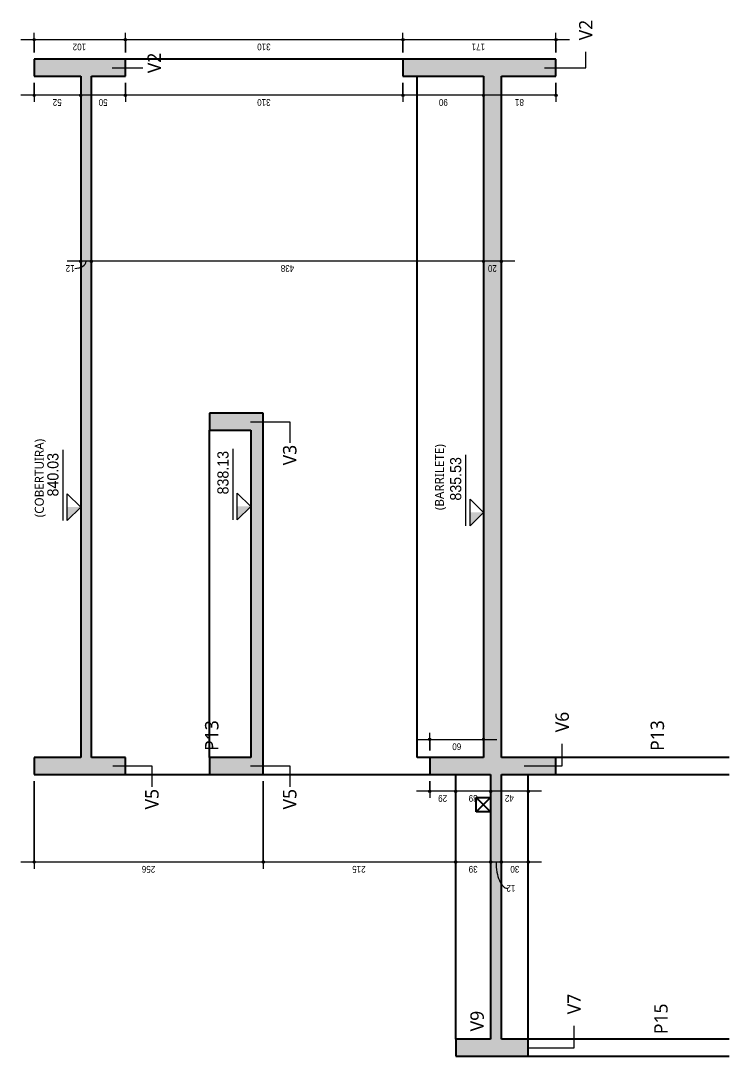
# Model space of a CAD drawing. Header units: centimetres. Extents: x -1095 to 23421, y -520 to 84300.
# Drawn here: x 8257 to 9049, y 83143 to 84300 of the extents above; entities that cross this region are included whole.
import ezdxf

# ---------------------------------------------------------------- set-up
doc = ezdxf.new("R2010")
doc.units = ezdxf.units.CM
for name, color, linetype, lineweight in [('A-ANNO-DIMS', 7, 'Continuous', 9), ('A-ANNO-DIMS-50', 7, 'Continuous', 9), ('A-FLOR', 7, 'Continuous', 9), ('A-GENM', 7, 'Continuous', 18), ('G-ANNO-DIMS', 7, 'Continuous', 9), ('G-ANNO-TEXT', 7, 'Continuous', 9), ('S-BEAM', 7, 'Continuous', 9), ('S-BEAM-IDEN', 7, 'Continuous', 9), ('S-COLS', 7, 'Continuous', 9), ('S-COLS-IDEN', 7, 'Continuous', 9)]:
    doc.layers.add(name, color=color, linetype=linetype, lineweight=lineweight)
doc.styles.add('Fira Sans', font='', dxfattribs={"width": 0.95, "height": 12.5})
doc.styles.add('Fira Sans_1', font='', dxfattribs={"width": 0.9, "height": 7.5})
doc.styles.add('Gadugi', font='gadugi.ttf', dxfattribs={"height": 15})
doc.styles.add('Gadugi_1', font='gadugi.ttf', dxfattribs={"height": 10})
doc.styles.get('Fira Sans').set_extended_font_data('Fira Sans')
doc.styles.get('Fira Sans_1').set_extended_font_data('Fira Sans')
doc.dimstyles.new('PED_R80_1_5mm_ACIMA_As_ESQ__R00', dxfattribs={"dimscale": 30.48, "dimtxt": 10.229846, "dimasz": 0.328084, "dimexe": 0.246063, "dimexo": 0.246063, "dimgap": 0.049213, "dimtad": 1, "dimdec": 1, "dimrnd": 0.5, "dimdsep": 46, "dimtxsty": 'Fira Sans_1', "dimblk1": 'DOTSMALL', "dimblk2": 'DOTSMALL', "dimsah": 1, "dimcen": 0.09, "dimdle": 0.492126, "dimazin": 0, "dimtfac": 1, "dimtdec": 4, "dimtix": 1, "dimtmove": 0, "dimatfit": 3, "dimfxl": 1, "dimtvp": 1, "dimtolj": 1, "dimtzin": 0, "dimarcsym": 2})
doc.dimstyles.new('PED_R80_1_5mm_ACIMA_As_ESQ__R00_1', dxfattribs={"dimscale": 30.48, "dimtxt": 10.229846, "dimasz": 0.328084, "dimexe": 0.246063, "dimexo": 0.246063, "dimgap": 0.049213, "dimtad": 1, "dimdec": 1, "dimrnd": 0.5, "dimdsep": 46, "dimtxsty": 'Fira Sans_1', "dimblk1": 'DOTSMALL', "dimblk2": 'DOTSMALL', "dimsah": 1, "dimcen": 0.09, "dimdle": 0.492126, "dimazin": 0, "dimtfac": 1, "dimtdec": 4, "dimtix": 1, "dimtmove": 1, "dimatfit": 3, "dimfxl": 1, "dimtvp": 1, "dimtolj": 1, "dimtzin": 0, "dimarcsym": 2})

# ---------------------------------------------------------------- blocks, each defined once
blk = doc.blocks.new('PED_FURO_RETANGULAR_R04_2020 _INSTÂNCIA_ - FURO RET-3769470-CT502 - CORTE A-A')
at = {"layer": 'A-GENM', "color": 253, "lineweight": 25, "true_color": 0xaaaaaa}
for p, q in [((23, 83431.7), (7, 83415.7)), ((23, 83415.7), (7, 83431.7))]:
    blk.add_line(p, q, dxfattribs=at)
blk = doc.blocks.new('DIMBLOCK238-CT502 - CORTE A-A')
at = {"layer": 'A-ANNO-DIMS-50', "true_color": 0x000032}
h = blk.add_hatch(color=178, dxfattribs=at)
edge = h.paths.add_edge_path(flags=0)
edge.add_arc((8272, 83359.7), 1.25, 0, 360)
h = blk.add_hatch(color=178, dxfattribs=at)
edge = h.paths.add_edge_path(flags=0)
edge.add_arc((8528, 83359.7), 1.25, 0, 360)
at = {"layer": 'A-ANNO-DIMS-50', "color": 178, "true_color": 0x000032}
for p, q in [((8272, 83450.1), (8272, 83352.2)), ((8272, 83359.7), (8272, 83450.1)), ((8528, 83450.1), (8528, 83352.2)), ((8528, 83359.7), (8528, 83450.1)), ((8257, 83359.7), (8528, 83359.7))]:
    blk.add_line(p, q, dxfattribs=at)
for centre in [(8272, 83359.7), (8528, 83359.7)]:
    blk.add_circle(centre, 1.25, dxfattribs=at)
at = {"layer": 'A-ANNO-DIMS-50', "color": 0, "insert": (8407.3, 83347.8), "char_height": 7.5, "width": 17.627, "attachment_point": 1, "rotation": 180, "line_spacing_factor": 1.049215, "style": 'Fira Sans_1'}
blk.add_mtext('256', dxfattribs=at)
blk = doc.blocks.new('_DotSmall')
at = {"color": 0, "linetype": 'ByBlock', "const_width": 0.5}
blk.add_lwpolyline([(-0.0625, 0, 1), (0.0625, 0, 1)], format="xyb", close=True, dxfattribs=at)
blk = doc.blocks.new('DIMBLOCK239-CT502 - CORTE A-A')
at = {"layer": 'A-ANNO-DIMS-50', "true_color": 0x000032}
h = blk.add_hatch(color=178, dxfattribs=at)
edge = h.paths.add_edge_path(flags=0)
edge.add_arc((8528, 83359.7), 1.25, 0, 360)
h = blk.add_hatch(color=178, dxfattribs=at)
edge = h.paths.add_edge_path(flags=0)
edge.add_arc((8743, 83359.7), 1.25, 0, 360)
at = {"layer": 'A-ANNO-DIMS-50', "color": 178, "true_color": 0x000032}
for p, q in [((8528, 83450.1), (8528, 83352.2)), ((8528, 83359.7), (8528, 83450.1)), ((8743, 83354), (8743, 83367.2)), ((8528, 83359.7), (8743, 83359.7)), ((8743, 83359.7), (8743, 83354))]:
    blk.add_line(p, q, dxfattribs=at)
for centre in [(8528, 83359.7), (8743, 83359.7)]:
    blk.add_circle(centre, 1.25, dxfattribs=at)
at = {"layer": 'A-ANNO-DIMS-50', "color": 0, "insert": (8642.4, 83347.8), "char_height": 7.5, "width": 16.525, "attachment_point": 1, "rotation": 180, "line_spacing_factor": 1.049215, "style": 'Fira Sans_1'}
blk.add_mtext('215', dxfattribs=at)
blk = doc.blocks.new('DIMBLOCK240-CT502 - CORTE A-A')
at = {"layer": 'A-ANNO-DIMS-50', "true_color": 0x000032}
h = blk.add_hatch(color=178, dxfattribs=at)
edge = h.paths.add_edge_path(flags=0)
edge.add_arc((8743, 83359.7), 1.25, 0, 360)
h = blk.add_hatch(color=178, dxfattribs=at)
edge = h.paths.add_edge_path(flags=0)
edge.add_arc((8782, 83359.7), 1.25, 0, 360)
at = {"layer": 'A-ANNO-DIMS-50', "color": 178, "true_color": 0x000032}
for p, q in [((8743, 83354), (8743, 83367.2)), ((8782, 83354), (8782, 83367.2)), ((8743, 83359.7), (8782, 83359.7)), ((8743, 83359.7), (8743, 83354)), ((8782, 83359.7), (8782, 83354))]:
    blk.add_line(p, q, dxfattribs=at)
for centre in [(8743, 83359.7), (8782, 83359.7)]:
    blk.add_circle(centre, 1.25, dxfattribs=at)
at = {"layer": 'A-ANNO-DIMS-50', "color": 0, "insert": (8767.5, 83347.8), "char_height": 7.5, "width": 11.961, "attachment_point": 1, "rotation": 180, "line_spacing_factor": 1.049215, "style": 'Fira Sans_1'}
blk.add_mtext('39', dxfattribs=at)
blk = doc.blocks.new('DIMBLOCK241-CT502 - CORTE A-A')
at = {"layer": 'A-ANNO-DIMS-50', "true_color": 0x000032}
h = blk.add_hatch(color=178, dxfattribs=at)
edge = h.paths.add_edge_path(flags=0)
edge.add_arc((8782, 83359.7), 1.25, 0, 360)
h = blk.add_hatch(color=178, dxfattribs=at)
edge = h.paths.add_edge_path(flags=0)
edge.add_arc((8794, 83359.7), 1.25, 0, 360)
at = {"layer": 'A-ANNO-DIMS-50', "color": 178, "true_color": 0x000032}
for p, q in [((8782, 83354), (8782, 83367.2)), ((8794, 83354), (8794, 83367.2)), ((8782, 83359.7), (8794, 83359.7)), ((8782, 83359.7), (8782, 83354)), ((8794, 83359.7), (8794, 83354))]:
    blk.add_line(p, q, dxfattribs=at)
for centre in [(8782, 83359.7), (8794, 83359.7)]:
    blk.add_circle(centre, 1.25, dxfattribs=at)
blk.add_ellipse((8800.8, 83359.7), major_axis=(0, 29.4), ratio=0.43535, start_param=1.570796, end_param=3.141593, dxfattribs=at)
at = {"layer": 'A-ANNO-DIMS-50', "color": 0, "insert": (8809.7, 83326.4), "char_height": 7.5, "width": 10.702, "attachment_point": 1, "rotation": 180, "line_spacing_factor": 1.049215, "style": 'Fira Sans_1'}
blk.add_mtext('12', dxfattribs=at)
blk = doc.blocks.new('DIMBLOCK242-CT502 - CORTE A-A')
at = {"layer": 'A-ANNO-DIMS-50', "true_color": 0x000032}
h = blk.add_hatch(color=178, dxfattribs=at)
edge = h.paths.add_edge_path(flags=0)
edge.add_arc((8794, 83359.7), 1.25, 0, 360)
h = blk.add_hatch(color=178, dxfattribs=at)
edge = h.paths.add_edge_path(flags=0)
edge.add_arc((8824, 83359.7), 1.25, 0, 360)
at = {"layer": 'A-ANNO-DIMS-50', "color": 178, "true_color": 0x000032}
for p, q in [((8794, 83354), (8794, 83367.2)), ((8824, 83354), (8824, 83367.2)), ((8794, 83359.7), (8839, 83359.7)), ((8794, 83359.7), (8794, 83354)), ((8824, 83359.7), (8824, 83354))]:
    blk.add_line(p, q, dxfattribs=at)
for centre in [(8794, 83359.7), (8824, 83359.7)]:
    blk.add_circle(centre, 1.25, dxfattribs=at)
at = {"layer": 'A-ANNO-DIMS-50', "color": 0, "insert": (8814.1, 83347.8), "char_height": 7.5, "width": 12.276, "attachment_point": 1, "rotation": 180, "line_spacing_factor": 1.049215, "style": 'Fira Sans_1'}
blk.add_mtext('30', dxfattribs=at)
blk = doc.blocks.new('DIMBLOCK243-CT502 - CORTE A-A')
at = {"layer": 'A-ANNO-DIMS-50', "true_color": 0x000032}
h = blk.add_hatch(color=178, dxfattribs=at)
edge = h.paths.add_edge_path(flags=0)
edge.add_arc((8774, 84030.9), 1.25, 0, 360)
h = blk.add_hatch(color=178, dxfattribs=at)
edge = h.paths.add_edge_path(flags=0)
edge.add_arc((8794, 84030.9), 1.25, 0, 360)
at = {"layer": 'A-ANNO-DIMS-50', "color": 178, "true_color": 0x000032}
for p, q in [((8774, 84036.6), (8774, 84023.4)), ((8774, 84030.9), (8774, 84036.6)), ((8794, 84036.6), (8794, 84023.4)), ((8794, 84030.9), (8794, 84036.6)), ((8809, 84030.9), (8774, 84030.9))]:
    blk.add_line(p, q, dxfattribs=at)
for centre in [(8774, 84030.9), (8794, 84030.9)]:
    blk.add_circle(centre, 1.25, dxfattribs=at)
at = {"layer": 'A-ANNO-DIMS-50', "color": 0, "insert": (8789, 84019), "char_height": 7.5, "width": 12.118, "attachment_point": 1, "rotation": 180, "line_spacing_factor": 1.049215, "style": 'Fira Sans_1'}
blk.add_mtext('20', dxfattribs=at)
blk = doc.blocks.new('DIMBLOCK244-CT502 - CORTE A-A')
at = {"layer": 'A-ANNO-DIMS-50', "true_color": 0x000032}
h = blk.add_hatch(color=178, dxfattribs=at)
edge = h.paths.add_edge_path(flags=0)
edge.add_arc((8336, 84030.9), 1.25, 0, 360)
h = blk.add_hatch(color=178, dxfattribs=at)
edge = h.paths.add_edge_path(flags=0)
edge.add_arc((8774, 84030.9), 1.25, 0, 360)
at = {"layer": 'A-ANNO-DIMS-50', "color": 178, "true_color": 0x000032}
for p, q in [((8336, 84036.6), (8336, 84023.4)), ((8336, 84030.9), (8336, 84036.6)), ((8774, 84036.6), (8774, 84023.4)), ((8774, 84030.9), (8774, 84036.6)), ((8774, 84030.9), (8336, 84030.9))]:
    blk.add_line(p, q, dxfattribs=at)
for centre in [(8336, 84030.9), (8774, 84030.9)]:
    blk.add_circle(centre, 1.25, dxfattribs=at)
at = {"layer": 'A-ANNO-DIMS-50', "color": 0, "insert": (8562.6, 84019), "char_height": 7.5, "width": 18.256, "attachment_point": 1, "rotation": 180, "line_spacing_factor": 1.049215, "style": 'Fira Sans_1'}
blk.add_mtext('438', dxfattribs=at)
blk = doc.blocks.new('DIMBLOCK245-CT502 - CORTE A-A')
at = {"layer": 'A-ANNO-DIMS-50', "true_color": 0x000032}
h = blk.add_hatch(color=178, dxfattribs=at)
edge = h.paths.add_edge_path(flags=0)
edge.add_arc((8324, 84030.9), 1.25, 0, 360)
h = blk.add_hatch(color=178, dxfattribs=at)
edge = h.paths.add_edge_path(flags=0)
edge.add_arc((8336, 84030.9), 1.25, 0, 360)
at = {"layer": 'A-ANNO-DIMS-50', "color": 178, "true_color": 0x000032}
for p, q in [((8324, 84036.6), (8324, 84023.4)), ((8324, 84030.9), (8324, 84036.6)), ((8336, 84036.6), (8336, 84023.4)), ((8336, 84030.9), (8336, 84036.6)), ((8336, 84030.9), (8309, 84030.9))]:
    blk.add_line(p, q, dxfattribs=at)
for centre in [(8324, 84030.9), (8336, 84030.9)]:
    blk.add_circle(centre, 1.25, dxfattribs=at)
blk.add_ellipse((8317.3, 84030.9), major_axis=(12.7, 0), ratio=0.635519, start_param=4.712389, end_param=6.283185, dxfattribs=at)
at = {"layer": 'A-ANNO-DIMS-50', "color": 0, "insert": (8317.3, 84019), "char_height": 7.5, "width": 10.702, "attachment_point": 1, "rotation": 180, "line_spacing_factor": 1.049215, "style": 'Fira Sans_1'}
blk.add_mtext('12', dxfattribs=at)
blk = doc.blocks.new('Elevações de ponto - SIMBOLO DE NÍVEL-CORTE-2219088-CT502 - CORTE A-A')
at = {"layer": 'G-ANNO-DIMS'}
blk.add_hatch(color=256, dxfattribs=at).paths.add_polyline_path([(0, 83750.2), (15, 83750.2), (0, 83735.2)], flags=0)
for p, q in [((-5.1, 83814.4), (-5.1, 83735.2)), ((0, 83765.2), (15, 83750.2)), ((0, 83735.2), (0, 83765.2)), ((15, 83750.2), (0, 83735.2))]:
    blk.add_line(p, q, dxfattribs=at)
blk = doc.blocks.new('DIMBLOCK246-CT502 - CORTE A-A')
at = {"layer": 'A-ANNO-DIMS-50', "true_color": 0x000032}
h = blk.add_hatch(color=178, dxfattribs=at)
edge = h.paths.add_edge_path(flags=0)
edge.add_arc((8774, 84216.3), 1.25, 0, 360)
h = blk.add_hatch(color=178, dxfattribs=at)
edge = h.paths.add_edge_path(flags=0)
edge.add_arc((8855, 84216.3), 1.25, 0, 360)
at = {"layer": 'A-ANNO-DIMS-50', "color": 178, "true_color": 0x000032}
for p, q in [((8774, 84222.1), (8774, 84208.8)), ((8774, 84216.3), (8774, 84222.1)), ((8855, 84230.1), (8855, 84208.8)), ((8855, 84216.3), (8855, 84230.1)), ((8855, 84216.3), (8774, 84216.3))]:
    blk.add_line(p, q, dxfattribs=at)
for centre in [(8774, 84216.3), (8855, 84216.3)]:
    blk.add_circle(centre, 1.25, dxfattribs=at)
at = {"layer": 'A-ANNO-DIMS-50', "color": 0, "insert": (8819.2, 84204.5), "char_height": 7.5, "width": 11.332, "attachment_point": 1, "rotation": 180, "line_spacing_factor": 1.049215, "style": 'Fira Sans_1'}
blk.add_mtext('81', dxfattribs=at)
blk = doc.blocks.new('DIMBLOCK247-CT502 - CORTE A-A')
at = {"layer": 'A-ANNO-DIMS-50', "true_color": 0x000032}
h = blk.add_hatch(color=178, dxfattribs=at)
edge = h.paths.add_edge_path(flags=0)
edge.add_arc((8684, 84216.3), 1.25, 0, 360)
h = blk.add_hatch(color=178, dxfattribs=at)
edge = h.paths.add_edge_path(flags=0)
edge.add_arc((8774, 84216.3), 1.25, 0, 360)
at = {"layer": 'A-ANNO-DIMS-50', "color": 178, "true_color": 0x000032}
for p, q in [((8684, 84230.1), (8684, 84208.8)), ((8684, 84216.3), (8684, 84230.1)), ((8774, 84222.1), (8774, 84208.8)), ((8774, 84216.3), (8774, 84222.1)), ((8774, 84216.3), (8684, 84216.3))]:
    blk.add_line(p, q, dxfattribs=at)
for centre in [(8684, 84216.3), (8774, 84216.3)]:
    blk.add_circle(centre, 1.25, dxfattribs=at)
at = {"layer": 'A-ANNO-DIMS-50', "color": 0, "insert": (8734.2, 84204.5), "char_height": 7.5, "width": 12.591, "attachment_point": 1, "rotation": 180, "line_spacing_factor": 1.049215, "style": 'Fira Sans_1'}
blk.add_mtext('90', dxfattribs=at)
blk = doc.blocks.new('DIMBLOCK248-CT502 - CORTE A-A')
at = {"layer": 'A-ANNO-DIMS-50', "true_color": 0x000032}
h = blk.add_hatch(color=178, dxfattribs=at)
edge = h.paths.add_edge_path(flags=0)
edge.add_arc((8374, 84216.3), 1.25, 0, 360)
h = blk.add_hatch(color=178, dxfattribs=at)
edge = h.paths.add_edge_path(flags=0)
edge.add_arc((8684, 84216.3), 1.25, 0, 360)
at = {"layer": 'A-ANNO-DIMS-50', "color": 178, "true_color": 0x000032}
for p, q in [((8374, 84230.1), (8374, 84208.8)), ((8374, 84216.3), (8374, 84230.1)), ((8684, 84230.1), (8684, 84208.8)), ((8684, 84216.3), (8684, 84230.1)), ((8684, 84216.3), (8374, 84216.3))]:
    blk.add_line(p, q, dxfattribs=at)
for centre in [(8374, 84216.3), (8684, 84216.3)]:
    blk.add_circle(centre, 1.25, dxfattribs=at)
at = {"layer": 'A-ANNO-DIMS-50', "color": 0, "insert": (8536.2, 84204.5), "char_height": 7.5, "width": 17.312, "attachment_point": 1, "rotation": 180, "line_spacing_factor": 1.049215, "style": 'Fira Sans_1'}
blk.add_mtext('310', dxfattribs=at)
blk = doc.blocks.new('DIMBLOCK249-CT502 - CORTE A-A')
at = {"layer": 'A-ANNO-DIMS-50', "true_color": 0x000032}
h = blk.add_hatch(color=178, dxfattribs=at)
edge = h.paths.add_edge_path(flags=0)
edge.add_arc((8324, 84216.3), 1.25, 0, 360)
h = blk.add_hatch(color=178, dxfattribs=at)
edge = h.paths.add_edge_path(flags=0)
edge.add_arc((8374, 84216.3), 1.25, 0, 360)
at = {"layer": 'A-ANNO-DIMS-50', "color": 178, "true_color": 0x000032}
for p, q in [((8324, 84222.1), (8324, 84208.8)), ((8324, 84216.3), (8324, 84222.1)), ((8374, 84230.1), (8374, 84208.8)), ((8374, 84216.3), (8374, 84230.1)), ((8374, 84216.3), (8324, 84216.3))]:
    blk.add_line(p, q, dxfattribs=at)
for centre in [(8324, 84216.3), (8374, 84216.3)]:
    blk.add_circle(centre, 1.25, dxfattribs=at)
at = {"layer": 'A-ANNO-DIMS-50', "color": 0, "insert": (8354.1, 84204.5), "char_height": 7.5, "width": 12.276, "attachment_point": 1, "rotation": 180, "line_spacing_factor": 1.049215, "style": 'Fira Sans_1'}
blk.add_mtext('50', dxfattribs=at)
blk = doc.blocks.new('DIMBLOCK250-CT502 - CORTE A-A')
at = {"layer": 'A-ANNO-DIMS-50', "true_color": 0x000032}
h = blk.add_hatch(color=178, dxfattribs=at)
edge = h.paths.add_edge_path(flags=0)
edge.add_arc((8272, 84216.3), 1.25, 0, 360)
h = blk.add_hatch(color=178, dxfattribs=at)
edge = h.paths.add_edge_path(flags=0)
edge.add_arc((8324, 84216.3), 1.25, 0, 360)
at = {"layer": 'A-ANNO-DIMS-50', "color": 178, "true_color": 0x000032}
for p, q in [((8272, 84230.1), (8272, 84208.8)), ((8272, 84216.3), (8272, 84230.1)), ((8324, 84222.1), (8324, 84208.8)), ((8324, 84216.3), (8324, 84222.1)), ((8324, 84216.3), (8257, 84216.3))]:
    blk.add_line(p, q, dxfattribs=at)
for centre in [(8272, 84216.3), (8324, 84216.3)]:
    blk.add_circle(centre, 1.25, dxfattribs=at)
at = {"layer": 'A-ANNO-DIMS-50', "color": 0, "insert": (8302.8, 84204.5), "char_height": 7.5, "width": 11.489, "attachment_point": 1, "rotation": 180, "line_spacing_factor": 1.049215, "style": 'Fira Sans_1'}
blk.add_mtext('52', dxfattribs=at)
blk = doc.blocks.new('DIMBLOCK251-CT502 - CORTE A-A')
at = {"layer": 'A-ANNO-DIMS-50', "true_color": 0x000032}
h = blk.add_hatch(color=178, dxfattribs=at)
edge = h.paths.add_edge_path(flags=0)
edge.add_arc((8684, 84278.4), 1.25, 0, 360)
h = blk.add_hatch(color=178, dxfattribs=at)
edge = h.paths.add_edge_path(flags=0)
edge.add_arc((8855, 84278.4), 1.25, 0, 360)
at = {"layer": 'A-ANNO-DIMS-50', "color": 178, "true_color": 0x000032}
for p, q in [((8684, 84264.1), (8684, 84285.9)), ((8855, 84264.1), (8855, 84285.9)), ((8870, 84278.4), (8684, 84278.4)), ((8684, 84278.4), (8684, 84264.1)), ((8855, 84278.4), (8855, 84264.1))]:
    blk.add_line(p, q, dxfattribs=at)
for centre in [(8684, 84278.4), (8855, 84278.4)]:
    blk.add_circle(centre, 1.25, dxfattribs=at)
at = {"layer": 'A-ANNO-DIMS-50', "color": 0, "insert": (8775.8, 84266.6), "char_height": 7.5, "width": 15.266, "attachment_point": 1, "rotation": 180, "line_spacing_factor": 1.049215, "style": 'Fira Sans_1'}
blk.add_mtext('171', dxfattribs=at)
blk = doc.blocks.new('DIMBLOCK252-CT502 - CORTE A-A')
at = {"layer": 'A-ANNO-DIMS-50', "true_color": 0x000032}
h = blk.add_hatch(color=178, dxfattribs=at)
edge = h.paths.add_edge_path(flags=0)
edge.add_arc((8374, 84278.4), 1.25, 0, 360)
h = blk.add_hatch(color=178, dxfattribs=at)
edge = h.paths.add_edge_path(flags=0)
edge.add_arc((8684, 84278.4), 1.25, 0, 360)
at = {"layer": 'A-ANNO-DIMS-50', "color": 178, "true_color": 0x000032}
for p, q in [((8374, 84264.1), (8374, 84285.9)), ((8684, 84264.1), (8684, 84285.9)), ((8684, 84278.4), (8374, 84278.4)), ((8374, 84278.4), (8374, 84264.1)), ((8684, 84278.4), (8684, 84264.1))]:
    blk.add_line(p, q, dxfattribs=at)
for centre in [(8374, 84278.4), (8684, 84278.4)]:
    blk.add_circle(centre, 1.25, dxfattribs=at)
at = {"layer": 'A-ANNO-DIMS-50', "color": 0, "insert": (8536.2, 84266.6), "char_height": 7.5, "width": 17.312, "attachment_point": 1, "rotation": 180, "line_spacing_factor": 1.049215, "style": 'Fira Sans_1'}
blk.add_mtext('310', dxfattribs=at)
blk = doc.blocks.new('DIMBLOCK253-CT502 - CORTE A-A')
at = {"layer": 'A-ANNO-DIMS-50', "true_color": 0x000032}
h = blk.add_hatch(color=178, dxfattribs=at)
edge = h.paths.add_edge_path(flags=0)
edge.add_arc((8272, 84278.4), 1.25, 0, 360)
h = blk.add_hatch(color=178, dxfattribs=at)
edge = h.paths.add_edge_path(flags=0)
edge.add_arc((8374, 84278.4), 1.25, 0, 360)
at = {"layer": 'A-ANNO-DIMS-50', "color": 178, "true_color": 0x000032}
for p, q in [((8272, 84264.1), (8272, 84285.9)), ((8374, 84264.1), (8374, 84285.9)), ((8374, 84278.4), (8257, 84278.4)), ((8272, 84278.4), (8272, 84264.1)), ((8374, 84278.4), (8374, 84264.1))]:
    blk.add_line(p, q, dxfattribs=at)
for centre in [(8272, 84278.4), (8374, 84278.4)]:
    blk.add_circle(centre, 1.25, dxfattribs=at)
at = {"layer": 'A-ANNO-DIMS-50', "color": 0, "insert": (8330.1, 84266.6), "char_height": 7.5, "width": 17.155, "attachment_point": 1, "rotation": 180, "line_spacing_factor": 1.049215, "style": 'Fira Sans_1'}
blk.add_mtext('102', dxfattribs=at)
blk = doc.blocks.new('DIMBLOCK254-CT502 - CORTE A-A')
at = {"layer": 'A-ANNO-DIMS-50', "true_color": 0x000032}
h = blk.add_hatch(color=178, dxfattribs=at)
edge = h.paths.add_edge_path(flags=0)
edge.add_arc((8714, 83496.6), 1.25, 0, 360)
h = blk.add_hatch(color=178, dxfattribs=at)
edge = h.paths.add_edge_path(flags=0)
edge.add_arc((8774, 83496.6), 1.25, 0, 360)
at = {"layer": 'A-ANNO-DIMS-50', "color": 178, "true_color": 0x000032}
for p, q in [((8714, 83484.1), (8714, 83504.1)), ((8774, 83490.8), (8774, 83504.1)), ((8699, 83496.6), (8789, 83496.6)), ((8714, 83496.6), (8714, 83484.1)), ((8774, 83496.6), (8774, 83490.8))]:
    blk.add_line(p, q, dxfattribs=at)
for centre in [(8714, 83496.6), (8774, 83496.6)]:
    blk.add_circle(centre, 1.25, dxfattribs=at)
at = {"layer": 'A-ANNO-DIMS-50', "color": 0, "insert": (8749.2, 83484.7), "char_height": 7.5, "width": 12.591, "attachment_point": 1, "rotation": 180, "line_spacing_factor": 1.049215, "style": 'Fira Sans_1'}
blk.add_mtext('60', dxfattribs=at)
blk = doc.blocks.new('DIMBLOCK255-CT502 - CORTE A-A')
at = {"layer": 'A-ANNO-DIMS-50', "true_color": 0x000032}
h = blk.add_hatch(color=178, dxfattribs=at)
edge = h.paths.add_edge_path(flags=0)
edge.add_arc((8782, 83438.7), 1.25, 0, 360)
h = blk.add_hatch(color=178, dxfattribs=at)
edge = h.paths.add_edge_path(flags=0)
edge.add_arc((8824, 83438.7), 1.25, 0, 360)
at = {"layer": 'A-ANNO-DIMS-50', "color": 178, "true_color": 0x000032}
for p, q in [((8782, 83444.5), (8782, 83431.2)), ((8782, 83438.7), (8782, 83444.5)), ((8839, 83438.7), (8782, 83438.7)), ((8824, 83444.5), (8824, 83431.2)), ((8824, 83438.7), (8824, 83444.5))]:
    blk.add_line(p, q, dxfattribs=at)
for centre in [(8782, 83438.7), (8824, 83438.7)]:
    blk.add_circle(centre, 1.25, dxfattribs=at)
at = {"layer": 'A-ANNO-DIMS-50', "color": 0, "insert": (8807.9, 83426.9), "char_height": 7.5, "width": 11.804, "attachment_point": 1, "rotation": 180, "line_spacing_factor": 1.049215, "style": 'Fira Sans_1'}
blk.add_mtext('42', dxfattribs=at)
blk = doc.blocks.new('DIMBLOCK256-CT502 - CORTE A-A')
at = {"layer": 'A-ANNO-DIMS-50', "true_color": 0x000032}
h = blk.add_hatch(color=178, dxfattribs=at)
edge = h.paths.add_edge_path(flags=0)
edge.add_arc((8743, 83438.7), 1.25, 0, 360)
h = blk.add_hatch(color=178, dxfattribs=at)
edge = h.paths.add_edge_path(flags=0)
edge.add_arc((8782, 83438.7), 1.25, 0, 360)
at = {"layer": 'A-ANNO-DIMS-50', "color": 178, "true_color": 0x000032}
for p, q in [((8743, 83444.5), (8743, 83431.2)), ((8743, 83438.7), (8743, 83444.5)), ((8782, 83438.7), (8743, 83438.7)), ((8782, 83444.5), (8782, 83431.2)), ((8782, 83438.7), (8782, 83444.5))]:
    blk.add_line(p, q, dxfattribs=at)
for centre in [(8743, 83438.7), (8782, 83438.7)]:
    blk.add_circle(centre, 1.25, dxfattribs=at)
at = {"layer": 'A-ANNO-DIMS-50', "color": 0, "insert": (8767.5, 83426.9), "char_height": 7.5, "width": 11.961, "attachment_point": 1, "rotation": 180, "line_spacing_factor": 1.049215, "style": 'Fira Sans_1'}
blk.add_mtext('39', dxfattribs=at)
blk = doc.blocks.new('DIMBLOCK257-CT502 - CORTE A-A')
at = {"layer": 'A-ANNO-DIMS-50', "true_color": 0x000032}
h = blk.add_hatch(color=178, dxfattribs=at)
edge = h.paths.add_edge_path(flags=0)
edge.add_arc((8714, 83438.7), 1.25, 0, 360)
h = blk.add_hatch(color=178, dxfattribs=at)
edge = h.paths.add_edge_path(flags=0)
edge.add_arc((8743, 83438.7), 1.25, 0, 360)
at = {"layer": 'A-ANNO-DIMS-50', "color": 178, "true_color": 0x000032}
for p, q in [((8714, 83450.1), (8714, 83431.2)), ((8714, 83438.7), (8714, 83450.1)), ((8743, 83438.7), (8699, 83438.7)), ((8743, 83444.5), (8743, 83431.2)), ((8743, 83438.7), (8743, 83444.5))]:
    blk.add_line(p, q, dxfattribs=at)
for centre in [(8714, 83438.7), (8743, 83438.7)]:
    blk.add_circle(centre, 1.25, dxfattribs=at)
at = {"layer": 'A-ANNO-DIMS-50', "color": 0, "insert": (8733.4, 83426.9), "char_height": 7.5, "width": 11.804, "attachment_point": 1, "rotation": 180, "line_spacing_factor": 1.049215, "style": 'Fira Sans_1'}
blk.add_mtext('29', dxfattribs=at)

msp = doc.modelspace()

# ---------------------------------------------------------------- hatches: boundary and pattern name
at = {"layer": 'A-FLOR', "lineweight": 18, "true_color": 0xa6a6a6}
for points in [[(8335.98, 83476.57), (8335.98, 84237.57), (8323.98, 84237.57), (8323.98, 83476.57)], [(8793.98, 83476.57), (8793.98, 84237.57), (8773.98, 84237.57), (8773.98, 83476.57)], [(8527.98, 83476.57), (8527.98, 83842.07), (8513.98, 83842.07), (8513.98, 83476.57)], [(8793.98, 83161.57), (8793.98, 83457.57), (8781.98, 83457.57), (8781.98, 83161.57)]]:
    msp.add_hatch(color=253, dxfattribs=at).paths.add_polyline_path(points, flags=0)
at = {"layer": 'S-BEAM', "true_color": 0xa6a6a6}
for points in [[(8335.98, 84237.57), (8373.98, 84237.57), (8373.98, 84256.57), (8271.98, 84256.57), (8271.98, 84237.57), (8323.98, 84237.57)], [(8683.98, 84237.57), (8854.98, 84237.57), (8854.98, 84256.57), (8683.98, 84256.57)], [(8513.98, 83842.07), (8527.98, 83842.07), (8527.98, 83861.07), (8467.98, 83861.07), (8467.98, 83842.07)], [(8271.98, 83457.57), (8373.98, 83457.57), (8373.98, 83476.57), (8271.98, 83476.57)], [(8527.98, 83457.57), (8527.98, 83476.57), (8467.98, 83476.57), (8467.98, 83457.57), (8513.98, 83457.57)], [(8713.98, 83457.57), (8854.98, 83457.57), (8854.98, 83476.57), (8713.98, 83476.57)], [(8781.98, 83142.57), (8823.98, 83142.57), (8823.98, 83161.57), (8742.98, 83161.57), (8742.98, 83142.57)]]:
    msp.add_hatch(color=253, dxfattribs=at).paths.add_polyline_path(points, flags=0)

# ---------------------------------------------------------------- linework, layer by layer
at = {"layer": 'A-FLOR', "lineweight": 25}
for p, q in [((8323.98, 84237.57), (8323.98, 83476.57)), ((8335.98, 83476.57), (8335.98, 84237.57)), ((8773.98, 84237.57), (8773.98, 83476.57)), ((8793.98, 83476.57), (8793.98, 84237.57)), ((8513.98, 83842.07), (8513.98, 83476.57)), ((8527.98, 83476.57), (8527.98, 83842.07)), ((8781.98, 83457.57), (8781.98, 83161.57)), ((8793.98, 83161.57), (8793.98, 83457.57))]:
    msp.add_line(p, q, dxfattribs=at)
at = {"layer": 'S-BEAM', "lineweight": 25}
for p, q in [((8271.98, 84256.57), (8271.98, 84237.57)), ((8373.98, 84256.57), (8271.98, 84256.57)), ((8683.98, 84256.57), (8373.98, 84256.57)), ((8373.98, 84237.57), (8373.98, 84256.57)), ((8683.98, 84256.57), (8683.98, 84237.57)), ((8854.98, 84256.57), (8683.98, 84256.57)), ((8854.98, 84237.57), (8854.98, 84256.57)), ((8271.98, 84237.57), (8323.98, 84237.57)), ((8335.98, 84237.57), (8373.98, 84237.57)), ((8683.98, 84237.57), (8773.98, 84237.57)), ((8699.98, 83476.57), (8699.98, 84237.57)), ((8793.98, 84237.57), (8854.98, 84237.57)), ((8527.98, 83861.07), (8467.98, 83861.07)), ((8467.98, 83861.07), (8467.98, 83842.07)), ((8527.98, 83842.07), (8527.98, 83861.07)), ((8467.98, 83476.57), (8467.98, 83842.07)), ((8467.98, 83842.07), (8513.98, 83842.07)), ((8271.98, 83476.57), (8271.98, 83457.57)), ((8323.98, 83476.57), (8271.98, 83476.57)), ((8373.98, 83476.57), (8335.98, 83476.57)), ((8373.98, 83457.57), (8373.98, 83476.57)), ((8513.98, 83476.57), (8467.98, 83476.57)), ((8467.98, 83476.57), (8467.98, 83457.57)), ((8527.98, 83457.57), (8527.98, 83476.57)), ((8713.98, 83476.57), (8699.98, 83476.57)), ((8773.98, 83476.57), (8713.98, 83476.57)), ((8713.98, 83476.57), (8713.98, 83457.57)), ((8854.98, 83476.57), (8793.98, 83476.57)), ((8854.98, 83457.57), (8854.98, 83476.57)), ((8271.98, 83457.57), (8373.98, 83457.57)), ((8373.98, 83457.57), (8467.98, 83457.57)), ((8467.98, 83457.57), (8527.98, 83457.57)), ((8527.98, 83457.57), (8713.98, 83457.57)), ((8713.98, 83457.57), (8781.98, 83457.57)), ((8742.98, 83161.57), (8742.98, 83457.57)), ((8793.98, 83457.57), (8854.98, 83457.57)), ((8823.98, 83161.57), (8823.98, 83457.57)), ((8765.98, 83415.71), (8765.98, 83431.71)), ((8765.98, 83431.71), (8781.98, 83431.71)), ((8781.98, 83415.71), (8765.98, 83415.71)), ((8742.98, 83161.57), (8742.98, 83142.57)), ((8781.98, 83161.57), (8742.98, 83161.57)), ((8823.98, 83161.57), (8793.98, 83161.57)), ((8823.98, 83142.57), (8823.98, 83161.57)), ((8742.98, 83142.57), (8823.98, 83142.57))]:
    msp.add_line(p, q, dxfattribs=at)
at = {"layer": 'S-BEAM-IDEN'}
for p, q in [((8888.34, 84247.07), (8888.34, 84264.73)), ((8359, 84247.07), (8393.46, 84247.07)), ((8842, 84247.07), (8888.34, 84247.07)), ((8513.89, 83851.57), (8557.56, 83851.57)), ((8557.56, 83851.57), (8557.56, 83828.02)), ((8861.94, 83467.07), (8861.94, 83491.57)), ((8359.89, 83467.07), (8403.56, 83467.07)), ((8403.56, 83467.07), (8403.56, 83443.52)), ((8513.89, 83467.07), (8557.56, 83467.07)), ((8557.56, 83467.07), (8557.56, 83443.52)), ((8819.32, 83467.07), (8861.94, 83467.07)), ((8875.31, 83152.07), (8875.31, 83176.51)), ((8823.88, 83152.07), (8875.31, 83152.07))]:
    msp.add_line(p, q, dxfattribs=at)
at = {"layer": 'S-COLS', "lineweight": 25}
for p, q in [((9048.63, 83476.57), (8854.98, 83476.57)), ((8854.98, 83457.57), (9048.63, 83457.57)), ((9048.63, 83161.57), (8823.98, 83161.57)), ((8823.98, 83142.57), (9048.63, 83142.57))]:
    msp.add_line(p, q, dxfattribs=at)

# ---------------------------------------------------------------- block references
at = {"layer": 'A-GENM', "color": 253, "lineweight": 25, "true_color": 0xaaaaaa}
msp.add_blockref('PED_FURO_RETANGULAR_R04_2020 _INSTÂNCIA_ - FURO RET-3769470-CT502 - CORTE A-A', (8758.97, 0), dxfattribs=at)
at = {"layer": 'G-ANNO-DIMS'}
for p in [(8308.97, 5.91), (8498.97, 6.72), (8758.97, 0)]:
    msp.add_blockref('Elevações de ponto - SIMBOLO DE NÍVEL-CORTE-2219088-CT502 - CORTE A-A', p, dxfattribs=at)

# ---------------------------------------------------------------- texts
at = {"layer": 'G-ANNO-DIMS', "char_height": 12.5, "attachment_point": 1, "rotation": 90, "line_spacing_factor": 1.049215, "style": 'Fira Sans'}
for s, insert, width in [('840.03', (8286.67, 83768.06), 61.376), ('838.13', (8476.67, 83770.33), 57.898), ('835.53', (8736.67, 83763.43), 58.3072)]:
    msp.add_mtext(s, dxfattribs=dict(at, insert=insert, width=width))
at = {"layer": 'G-ANNO-TEXT', "char_height": 10, "attachment_point": 1, "rotation": 90, "style": 'Gadugi_1'}
for s, insert, width in [('(COBERTUIRA)', (8272.75, 83744.78), 110.6329), ('(BARRILETE)', (8719.77, 83752.78), 91.7932)]:
    msp.add_mtext(s, dxfattribs=dict(at, insert=insert, width=width))
at = {"layer": 'S-BEAM-IDEN', "char_height": 15, "width": 30.0633, "attachment_point": 1, "rotation": 90, "style": 'Gadugi'}
for s, insert in [('V2', (8880.79, 84277.73)), ('V2', (8398.64, 84241)), ('V3', (8550.01, 83802.87)), ('V6', (8854.39, 83504.57)), ('V5', (8396.01, 83418.37)), ('V5', (8550.01, 83418.37)), ('V7', (8867.76, 83189.51)), ('V9', (8759.32, 83170.45))]:
    msp.add_mtext(s, dxfattribs=dict(at, insert=insert))
at = {"layer": 'S-COLS-IDEN', "char_height": 15, "width": 42.4894, "attachment_point": 1, "rotation": 90, "style": 'Gadugi'}
for s, insert in [('P13', (8462.87, 83483.85)), ('P13', (8960.73, 83483.85)), ('P15', (8964.73, 83167.35))]:
    msp.add_mtext(s, dxfattribs=dict(at, insert=insert))

# ---------------------------------------------------------------- dimensions: what is measured, and where the dimension line sits
at = {"layer": 'A-ANNO-DIMS', "color": 178, "true_color": 0x000032}
for base, p1, p2, override, picture, middle in [((8271.98, 84278.44), (8373.98, 84256.57), (8271.98, 84256.57), {"dimpost": '<>', "dimfxl": 102}, 'DIMBLOCK253-CT502 - CORTE A-A', (8322.98, 84283.75)), ((8373.98, 84278.44), (8683.98, 84256.57), (8373.98, 84256.57), {"dimpost": '<>', "dimfxl": 310}, 'DIMBLOCK252-CT502 - CORTE A-A', (8528.98, 84283.75)), ((8683.98, 84278.44), (8854.98, 84256.57), (8683.98, 84256.57), {"dimpost": '<>', "dimfxl": 171}, 'DIMBLOCK251-CT502 - CORTE A-A', (8769.48, 84283.74)), ((8271.98, 84216.35), (8323.98, 84214.58), (8271.98, 84237.57), {"dimpost": '<>', "dimfxl": 56.857735}, 'DIMBLOCK250-CT502 - CORTE A-A', (8297.98, 84221.66)), ((8323.98, 84216.35), (8373.98, 84237.57), (8323.98, 84214.58), {"dimpost": '<>', "dimfxl": 55.034553}, 'DIMBLOCK249-CT502 - CORTE A-A', (8348.98, 84221.66)), ((8373.98, 84216.35), (8683.98, 84237.57), (8373.98, 84237.57), {"dimpost": '<>', "dimfxl": 310}, 'DIMBLOCK248-CT502 - CORTE A-A', (8528.98, 84221.66)), ((8683.98, 84216.35), (8773.98, 84214.58), (8683.98, 84237.57), {"dimpost": '<>', "dimfxl": 92.891345}, 'DIMBLOCK247-CT502 - CORTE A-A', (8728.98, 84221.72)), ((8773.98, 84216.35), (8854.98, 84237.57), (8773.98, 84214.58), {"dimpost": '<>', "dimfxl": 84.200962}, 'DIMBLOCK246-CT502 - CORTE A-A', (8814.48, 84221.66)), ((8335.98, 84030.9), (8773.98, 84029.13), (8335.98, 84029.13), {"dimpost": '<>', "dimfxl": 438}, 'DIMBLOCK244-CT502 - CORTE A-A', (8554.98, 84036.21)), ((8773.98, 84030.9), (8793.98, 84029.13), (8773.98, 84029.13), {"dimpost": '<>', "dimfxl": 20}, 'DIMBLOCK243-CT502 - CORTE A-A', (8783.98, 84036.21)), ((8773.98, 83496.58), (8713.98, 83476.57), (8773.98, 83498.35), {"dimpost": '<>', "dimfxl": 63.829264}, 'DIMBLOCK254-CT502 - CORTE A-A', (8743.98, 83501.9)), ((8527.98, 83359.69), (8271.98, 83457.57), (8527.98, 83457.57), {"dimpost": '<>', "dimfxl": 256}, 'DIMBLOCK238-CT502 - CORTE A-A', (8399.98, 83365.01)), ((8742.98, 83359.69), (8527.98, 83457.57), (8742.98, 83361.46), {"dimpost": '<>', "dimfxl": 235.505114}, 'DIMBLOCK239-CT502 - CORTE A-A', (8635.48, 83365.01)), ((8713.98, 83438.74), (8742.98, 83436.97), (8713.98, 83457.57), {"dimpost": '<>', "dimfxl": 35.572326}, 'DIMBLOCK257-CT502 - CORTE A-A', (8728.48, 83444.11)), ((8742.98, 83438.74), (8781.98, 83436.97), (8742.98, 83436.97), {"dimpost": '<>', "dimfxl": 39}, 'DIMBLOCK256-CT502 - CORTE A-A', (8762.48, 83444.11)), ((8781.98, 83438.74), (8823.98, 83436.97), (8781.98, 83436.97), {"dimpost": '<>', "dimfxl": 42}, 'DIMBLOCK255-CT502 - CORTE A-A', (8802.98, 83443.99)), ((8781.98, 83359.69), (8742.98, 83361.46), (8781.98, 83361.46), {"dimpost": '<>', "dimfxl": 39}, 'DIMBLOCK240-CT502 - CORTE A-A', (8762.48, 83365.06)), ((8823.98, 83359.69), (8793.98, 83361.46), (8823.98, 83361.46), {"dimpost": '<>', "dimfxl": 30}, 'DIMBLOCK242-CT502 - CORTE A-A', (8808.98, 83365.01))]:
    dim = msp.add_linear_dim(base=base, p1=p1, p2=p2, dimstyle='PED_R80_1_5mm_ACIMA_As_ESQ__R00', override=override, dxfattribs=at)
    dim.commit()
    dim.dimension.update_dxf_attribs({"geometry": picture, "text_midpoint": middle})
for base, p1, p2, picture, middle in [((8323.98, 84030.9), (8335.98, 84029.13), (8323.98, 84029.13), 'DIMBLOCK245-CT502 - CORTE A-A', (8311.95, 84024.01)), ((8793.98, 83359.69), (8781.98, 83361.46), (8793.98, 83361.46), 'DIMBLOCK241-CT502 - CORTE A-A', (8804.35, 83331.44))]:
    dim = msp.add_linear_dim(base=base, p1=p1, p2=p2, dimstyle='PED_R80_1_5mm_ACIMA_As_ESQ__R00_1', override={"dimpost": '<>', "dimfxl": 12}, dxfattribs=at)
    dim.commit()
    dim.dimension.update_dxf_attribs({"geometry": picture, "text_midpoint": middle, "dimtype": 160, "text_rotation": 360})

doc.saveas('drawing.dxf')
